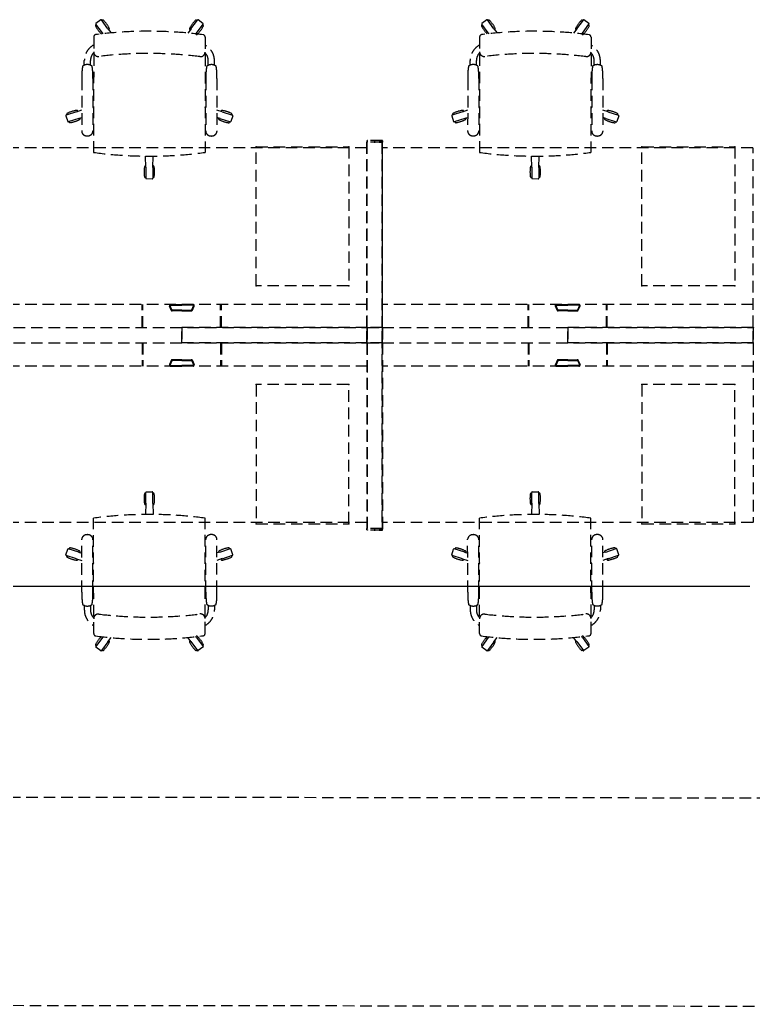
# Model space of a CAD drawing. Header units: millimetres. Extents: x -168200 to 672800, y -7409 to 118800.
# Drawn here: x 274192 to 277354, y 54084 to 58344 of the extents above; entities that cross this region are included whole.
import ezdxf

# ---------------------------------------------------------------- set-up
doc = ezdxf.new("R2010")
doc.units = ezdxf.units.MM
doc.header["$LTSCALE"] = 200
doc.linetypes.add('CEN-GAUN', pattern=[32.2, 30, -1, 0.2, -1])
doc.linetypes.add('HIDDEN', pattern=[0.375, 0.25, -0.125])
doc.layers.add('1 CEN', color=15, linetype='CEN-GAUN')
doc.layers.add('1 FUR', color=8, linetype='HIDDEN')

msp = doc.modelspace()

# ---------------------------------------------------------------- linework, layer by layer
at = {"layer": '1 CEN'}
msp.add_line((200500, 55900), (285700, 55900), dxfattribs=at)
at = {"layer": '1 FUR'}
for p, q in [((274547.8, 58287.3), (274519.9, 58325.7)), ((274521.6, 58323.3), (274520.1, 58322.2)), ((274541.4, 58343.8), (274520.3, 58328.5)), ((274572, 58304.9), (274544.2, 58343.3)), ((274545.9, 58340.9), (274547.4, 58342)), ((274929.8, 58304.5), (274957.7, 58342.9)), ((274954, 58286.9), (274982, 58325.3)), ((274955.9, 58340.5), (274954.4, 58341.6)), ((274981.5, 58328.1), (274960.5, 58343.4)), ((274980.2, 58322.8), (274981.7, 58321.8)), ((276211.8, 58287.3), (276183.9, 58325.7)), ((276185.6, 58323.3), (276184.1, 58322.2)), ((276205.4, 58343.8), (276184.3, 58328.5)), ((276236, 58304.9), (276208.2, 58343.3)), ((276209.9, 58340.9), (276211.4, 58342)), ((276593.8, 58304.5), (276621.7, 58342.9)), ((276618, 58286.9), (276646, 58325.3)), ((276619.9, 58340.5), (276618.4, 58341.6)), ((276645.5, 58328.1), (276624.5, 58343.4)), ((276644.2, 58322.9), (276645.7, 58321.8)), ((274547.3, 58287.9), (274550.2, 58283.6)), ((274571.6, 58305.5), (274585.7, 58287.2)), ((274575.4, 58300.5), (274576.1, 58301)), ((274930.2, 58305.1), (274915.8, 58286.6)), ((274925.7, 58300.7), (274926.4, 58300.2)), ((274950.9, 58282.3), (274951.6, 58281.8)), ((274954.4, 58287.5), (274951.3, 58283)), ((276211.3, 58287.9), (276214.2, 58283.6)), ((276235.6, 58305.5), (276249.7, 58287.2)), ((276239.4, 58300.5), (276240.1, 58301)), ((276594.2, 58305.2), (276579.8, 58286.6)), ((276589.7, 58300.7), (276590.4, 58300.2)), ((276614.9, 58282.3), (276615.6, 58281.8)), ((276618.4, 58287.5), (276615.3, 58283)), ((274510.5, 58270), (274510.1, 57771.9)), ((274990.9, 58269.3), (274990.5, 57771.9)), ((276174.5, 58270), (276174.1, 57771.9)), ((276654.9, 58269.3), (276654.5, 57771.9)), ((274470.1, 58148.3), (274470.1, 58167.8)), ((274496.7, 58148.1), (274496.7, 58167.8)), ((275004.5, 58147.7), (275004.5, 58167.4)), ((275031.1, 58147.9), (275031.1, 58167.4)), ((276134.1, 58148.3), (276134.1, 58167.8)), ((276160.7, 58148.1), (276160.7, 58167.8)), ((276668.5, 58147.7), (276668.5, 58167.4)), ((276695.1, 58147.9), (276695.1, 58167.4)), ((274459.1, 58091), (274458.9, 57863)), ((274507.1, 58090.9), (274506.9, 57862.9)), ((274994, 58090.6), (274993.8, 57862.6)), ((275042, 58090.5), (275041.8, 57862.5)), ((276123.1, 58091), (276122.9, 57863)), ((276171.1, 58090.9), (276170.9, 57862.9)), ((276658, 58090.6), (276657.8, 57862.6)), ((276706, 58090.5), (276705.8, 57862.5)), ((274436.9, 57947.1), (274391.7, 57932.5)), ((274436.2, 57946.9), (274459, 57955.1)), ((274442.1, 57949), (274441.8, 57949.8)), ((275064.6, 57946.4), (275041.9, 57954.6)), ((275058.7, 57948.5), (275059, 57949.4)), ((275063.9, 57946.7), (275109.1, 57931.9)), ((276100.9, 57947.1), (276055.7, 57932.5)), ((276100.2, 57946.9), (276123, 57955.1)), ((276106.1, 57949), (276105.8, 57949.8)), ((276728.6, 57946.4), (276705.9, 57954.6)), ((276722.7, 57948.5), (276723, 57949.4)), ((276727.9, 57946.7), (276773.1, 57932)), ((274390.4, 57930), (274398.4, 57905.2)), ((274394.6, 57933.4), (274394.2, 57934.7)), ((274446.1, 57918.6), (274401, 57904)), ((274403.8, 57904.9), (274404.3, 57903.6)), ((274445.4, 57918.4), (274459, 57922.3)), ((274451.7, 57919.3), (274451.5, 57920.1)), ((275055.4, 57917.9), (275041.8, 57921.8)), ((275049.1, 57918.8), (275049.3, 57919.6)), ((275054.6, 57918.1), (275099.8, 57903.4)), ((275096.9, 57904.4), (275096.5, 57903.1)), ((275110.4, 57929.4), (275102.3, 57904.7)), ((275106.2, 57932.9), (275106.6, 57934.2)), ((276054.4, 57930), (276062.4, 57905.2)), ((276058.6, 57933.4), (276058.2, 57934.7)), ((276110.1, 57918.6), (276065, 57904)), ((276067.8, 57904.9), (276068.3, 57903.6)), ((276109.4, 57918.4), (276123, 57922.3)), ((276115.7, 57919.3), (276115.5, 57920.1)), ((276719.4, 57917.9), (276705.8, 57921.8)), ((276713.1, 57918.8), (276713.3, 57919.7)), ((276718.6, 57918.1), (276763.8, 57903.4)), ((276760.9, 57904.4), (276760.5, 57903.1)), ((276774.4, 57929.4), (276766.3, 57904.7)), ((276770.2, 57932.9), (276770.6, 57934.2)), ((275688.3, 57822.4), (275688.3, 57816.4)), ((275688.3, 57819.4), (275688.3, 57816.4)), ((275754.3, 57815.9), (275688.3, 57815.9)), ((275688.3, 57015.9), (275688.3, 57815.9)), ((275753.8, 57822.9), (275688.8, 57822.9)), ((275753.8, 57815.9), (275688.8, 57815.9)), ((275690.3, 57822.4), (275690.3, 57816.4)), ((275690.3, 57819.4), (275690.3, 57816.4)), ((275756.3, 57815.9), (275690.3, 57815.9)), ((275690.3, 57015.9), (275690.3, 57815.9)), ((275755.8, 57822.9), (275690.8, 57822.9)), ((275755.8, 57815.9), (275690.8, 57815.9)), ((275740.8, 57822.9), (275753.8, 57822.9)), ((275740.8, 57815.9), (275753.8, 57815.9)), ((275742.8, 57822.9), (275755.8, 57822.9)), ((275742.8, 57815.9), (275755.8, 57815.9)), ((275754.3, 57822.4), (275754.3, 57816.4)), ((275754.3, 57816.4), (275754.3, 57819.4)), ((275754.3, 57015.9), (275754.3, 57815.9)), ((275756.3, 57822.4), (275756.3, 57816.4)), ((275756.3, 57816.4), (275756.3, 57819.4)), ((275756.3, 57015.9), (275756.3, 57815.9)), ((275688.3, 57790.9), (274092.3, 57790.9)), ((275210.3, 57196.9), (275210.3, 57794.9)), ((275211.3, 57795.9), (275609.3, 57795.9)), ((275610.3, 57794.9), (275610.3, 57196.9)), ((275690.3, 57788.9), (275688.3, 57790.9)), ((275690.3, 57017.9), (275690.3, 57788.9)), ((275756.3, 57790.9), (275754.3, 57788.9)), ((275754.3, 57790.9), (275754.3, 57790.9)), ((275754.3, 57788.9), (275754.3, 57017.9)), ((277352.3, 57790.9), (275756.3, 57790.9)), ((276874.3, 57196.9), (276874.3, 57794.9)), ((276875.3, 57795.9), (277273.3, 57795.9)), ((277274.3, 57794.9), (277274.3, 57196.9)), ((277354.3, 57788.9), (277352.3, 57790.9)), ((277354.3, 57017.9), (277354.3, 57788.9)), ((274735.4, 57707.3), (274733.9, 57755.9)), ((274765.4, 57707.3), (274766.9, 57755.9)), ((276399.4, 57707.3), (276397.9, 57755.9)), ((276429.4, 57707.3), (276430.9, 57755.9)), ((274735.2, 57713.6), (274734.3, 57713.6)), ((274735.4, 57708.1), (274735.3, 57660.6)), ((274765.4, 57708), (274765.3, 57660.5)), ((274766.4, 57713.6), (274765.6, 57713.6)), ((276399.2, 57713.6), (276398.3, 57713.6)), ((276399.4, 57708.1), (276399.3, 57660.6)), ((276429.4, 57708), (276429.3, 57660.5)), ((276430.4, 57713.6), (276429.6, 57713.6)), ((274735.3, 57663.6), (274733.5, 57663.6)), ((274737.3, 57658.6), (274763.3, 57658.5)), ((274765.3, 57663.6), (274767.2, 57663.6)), ((276399.3, 57663.6), (276397.5, 57663.6)), ((276401.3, 57658.6), (276427.3, 57658.5)), ((276429.3, 57663.6), (276431.2, 57663.6)), ((275609.3, 57195.9), (275211.3, 57195.9)), ((277273.3, 57195.9), (276875.3, 57195.9)), ((275690.3, 57115.9), (274090.3, 57115.9)), ((274719.7, 57015.9), (274719.7, 57115.9)), ((274722.7, 57015.9), (274722.7, 57115.9)), ((274844.5, 57091.3), (274837.1, 57109)), ((274847.3, 57092.4), (274839.9, 57110.1)), ((274841.7, 57115.9), (274890.3, 57115.9)), ((274841.7, 57112.9), (274890.3, 57112.9)), ((274890.3, 57091.2), (274849.2, 57091.2)), ((274890.3, 57088.2), (274849.2, 57088.2)), ((274938.8, 57115.9), (274890.3, 57115.9)), ((274938.8, 57112.9), (274890.3, 57112.9)), ((274890.3, 57091.2), (274931.4, 57091.2)), ((274890.3, 57088.2), (274931.4, 57088.2)), ((274933.3, 57092.4), (274940.7, 57110.1)), ((274936, 57091.3), (274943.4, 57109)), ((275057.9, 57015.9), (275057.9, 57115.9)), ((275060.9, 57015.9), (275060.9, 57115.9)), ((277354.3, 57115.9), (275754.3, 57115.9)), ((276383.7, 57015.9), (276383.7, 57115.9)), ((276386.7, 57015.9), (276386.7, 57115.9)), ((276508.5, 57091.3), (276501.1, 57109)), ((276511.3, 57092.4), (276503.9, 57110.1)), ((276505.7, 57115.9), (276554.3, 57115.9)), ((276505.7, 57112.9), (276554.3, 57112.9)), ((276554.3, 57091.2), (276513.2, 57091.2)), ((276554.3, 57088.2), (276513.2, 57088.2)), ((276602.8, 57115.9), (276554.3, 57115.9)), ((276602.8, 57112.9), (276554.3, 57112.9)), ((276554.3, 57091.2), (276595.4, 57091.2)), ((276554.3, 57088.2), (276595.4, 57088.2)), ((276597.3, 57092.4), (276604.7, 57110.1)), ((276600, 57091.3), (276607.4, 57109)), ((276721.9, 57015.9), (276721.9, 57115.9)), ((276724.9, 57015.9), (276724.9, 57115.9)), ((274090.3, 57015.9), (275688.3, 57015.9)), ((274090.3, 57015.9), (274890.3, 57015.9)), ((274090.3, 57015.9), (274890.3, 57015.9)), ((274890.3, 56949.9), (274890.3, 57015.9)), ((275690.3, 57015.9), (274890.3, 57015.9)), ((274890.3, 57015.9), (274890.3, 56949.9)), ((274890.3, 57015.9), (274890.3, 56949.9)), ((274890.3, 56949.9), (274890.3, 57015.9)), ((275690.3, 57015.9), (274890.3, 57015.9)), ((275688.3, 57015.9), (275690.3, 57017.9)), ((275754.3, 57015.9), (275688.3, 57015.9)), ((275688.3, 57014.9), (275688.3, 56950.9)), ((275688.3, 56950.9), (275688.3, 57014.9)), ((275753.3, 57015.9), (275689.3, 57015.9)), ((275689.3, 57015.9), (275753.3, 57015.9)), ((275756.3, 57015.9), (275690.3, 57015.9)), ((275690.3, 57015.9), (275690.3, 56949.9)), ((275690.3, 56949.9), (275690.3, 57015.9)), ((275690.3, 57014.9), (275690.3, 56950.9)), ((275690.3, 56950.9), (275690.3, 57014.9)), ((275755.3, 57015.9), (275691.3, 57015.9)), ((275691.3, 57015.9), (275755.3, 57015.9)), ((275754.3, 57017.9), (275756.3, 57015.9)), ((275754.3, 57015.9), (277352.3, 57015.9)), ((275754.3, 57015.9), (276554.3, 57015.9)), ((275754.3, 56949.9), (275754.3, 57015.9)), ((275754.3, 57015.9), (276554.3, 57015.9)), ((275754.3, 57015.9), (275754.3, 56949.9)), ((275754.3, 56950.9), (275754.3, 57014.9)), ((275754.3, 57014.9), (275754.3, 56950.9)), ((275756.3, 56950.9), (275756.3, 57014.9)), ((275756.3, 57014.9), (275756.3, 56950.9)), ((276554.3, 56949.9), (276554.3, 57015.9)), ((277354.3, 57015.9), (276554.3, 57015.9)), ((276554.3, 57015.9), (276554.3, 56949.9)), ((276554.3, 57015.9), (276554.3, 56949.9)), ((276554.3, 56949.9), (276554.3, 57015.9)), ((277354.3, 57015.9), (276554.3, 57015.9)), ((277352.3, 57015.9), (277354.3, 57017.9)), ((277354.3, 57015.9), (277354.3, 56949.9)), ((277354.3, 56949.9), (277354.3, 57015.9)), ((277354.3, 57014.9), (277354.3, 56950.9)), ((277354.3, 56950.9), (277354.3, 57014.9)), ((274090.3, 56949.9), (274890.3, 56949.9)), ((274090.3, 56949.9), (275688.3, 56949.9)), ((274090.3, 56949.9), (274890.3, 56949.9)), ((274719.7, 56949.9), (274719.7, 56849.9)), ((274722.7, 56949.9), (274722.7, 56849.9)), ((275690.3, 56949.9), (274890.3, 56949.9)), ((275690.3, 56949.9), (274890.3, 56949.9)), ((275057.9, 56949.9), (275057.9, 56849.9)), ((275060.9, 56949.9), (275060.9, 56849.9)), ((275688.3, 56949.9), (275690.3, 56947.9)), ((275688.3, 56949.9), (275688.3, 56149.9)), ((275754.3, 56949.9), (275688.3, 56949.9)), ((275689.3, 56949.9), (275753.3, 56949.9)), ((275753.3, 56949.9), (275689.3, 56949.9)), ((275690.3, 56949.9), (275690.3, 56149.9)), ((275756.3, 56949.9), (275690.3, 56949.9)), ((275690.3, 56947.9), (275690.3, 56176.9)), ((275691.3, 56949.9), (275755.3, 56949.9)), ((275755.3, 56949.9), (275691.3, 56949.9)), ((275754.3, 56949.9), (276554.3, 56949.9)), ((275754.3, 56947.9), (275756.3, 56949.9)), ((275754.3, 56949.9), (277352.3, 56949.9)), ((275754.3, 56949.9), (276554.3, 56949.9)), ((275754.3, 56949.9), (275754.3, 56149.9)), ((275754.3, 56176.9), (275754.3, 56947.9)), ((275756.3, 56949.9), (275756.3, 56149.9)), ((276383.7, 56949.9), (276383.7, 56849.9)), ((276386.7, 56949.9), (276386.7, 56849.9)), ((277354.3, 56949.9), (276554.3, 56949.9)), ((277354.3, 56949.9), (276554.3, 56949.9)), ((276721.9, 56949.9), (276721.9, 56849.9)), ((276724.9, 56949.9), (276724.9, 56849.9)), ((277352.3, 56949.9), (277354.3, 56947.9)), ((277354.3, 56947.9), (277354.3, 56176.9)), ((274844.5, 56874.5), (274837.1, 56856.8)), ((274847.3, 56873.4), (274839.9, 56855.7)), ((274890.3, 56877.6), (274849.2, 56877.6)), ((274890.3, 56874.6), (274849.2, 56874.6)), ((274890.3, 56877.6), (274931.4, 56877.6)), ((274890.3, 56874.6), (274931.4, 56874.6)), ((274933.3, 56873.4), (274940.7, 56855.7)), ((274936, 56874.5), (274943.4, 56856.8)), ((276508.5, 56874.5), (276501.1, 56856.8)), ((276511.3, 56873.4), (276503.9, 56855.7)), ((276554.3, 56877.6), (276513.2, 56877.6)), ((276554.3, 56874.6), (276513.2, 56874.6)), ((276554.3, 56877.6), (276595.4, 56877.6)), ((276554.3, 56874.6), (276595.4, 56874.6)), ((276597.3, 56873.4), (276604.7, 56855.7)), ((276600, 56874.5), (276607.4, 56856.8)), ((275690.3, 56849.9), (274090.3, 56849.9)), ((274841.7, 56852.9), (274890.3, 56852.9)), ((274841.7, 56849.9), (274890.3, 56849.9)), ((274938.8, 56852.9), (274890.3, 56852.9)), ((274938.8, 56849.9), (274890.3, 56849.9)), ((277354.3, 56849.9), (275754.3, 56849.9)), ((276505.7, 56852.9), (276554.3, 56852.9)), ((276505.7, 56849.9), (276554.3, 56849.9)), ((276602.8, 56852.9), (276554.3, 56852.9)), ((276602.8, 56849.9), (276554.3, 56849.9)), ((275210.3, 56768.9), (275210.3, 56170.9)), ((275609.3, 56769.9), (275211.3, 56769.9)), ((275610.3, 56170.9), (275610.3, 56768.9)), ((276874.3, 56768.9), (276874.3, 56170.9)), ((277273.3, 56769.9), (276875.3, 56769.9)), ((277274.3, 56170.9), (277274.3, 56768.9)), ((274735.3, 56302.2), (274733.5, 56302.2)), ((274735.4, 56257.7), (274735.3, 56305.2)), ((274737.3, 56307.2), (274763.3, 56307.2)), ((274765.4, 56257.7), (274765.3, 56305.2)), ((274765.3, 56302.2), (274767.2, 56302.2)), ((276399.3, 56302.2), (276397.5, 56302.2)), ((276399.4, 56257.7), (276399.3, 56305.2)), ((276401.3, 56307.2), (276427.3, 56307.3)), ((276429.4, 56257.8), (276429.3, 56305.3)), ((276429.3, 56302.2), (276431.2, 56302.2)), ((274735.4, 56258.5), (274733.9, 56209.9)), ((274735.2, 56252.2), (274734.3, 56252.2)), ((274765.4, 56258.5), (274766.9, 56209.9)), ((274766.4, 56252.2), (274765.6, 56252.2)), ((276399.4, 56258.5), (276397.9, 56209.9)), ((276399.2, 56252.2), (276398.3, 56252.2)), ((276429.4, 56258.5), (276430.9, 56209.9)), ((276430.4, 56252.2), (276429.6, 56252.2)), ((274510.5, 55695.8), (274510.1, 56193.9)), ((274990.9, 55696.5), (274990.5, 56193.9)), ((276174.5, 55695.8), (276174.1, 56193.9)), ((276654.9, 55696.5), (276654.5, 56193.9)), ((275688.3, 56174.9), (274092.3, 56174.9)), ((275211.3, 56169.9), (275609.3, 56169.9)), ((275690.3, 56176.9), (275688.3, 56174.9)), ((275754.3, 56149.9), (275688.3, 56149.9)), ((275688.3, 56146.4), (275688.3, 56149.4)), ((275688.3, 56143.4), (275688.3, 56149.4)), ((275753.8, 56149.9), (275688.8, 56149.9)), ((275756.3, 56149.9), (275690.3, 56149.9)), ((275690.3, 56146.4), (275690.3, 56149.4)), ((275690.3, 56143.4), (275690.3, 56149.4)), ((275755.8, 56149.9), (275690.8, 56149.9)), ((275740.8, 56149.9), (275753.8, 56149.9)), ((275742.8, 56149.9), (275755.8, 56149.9)), ((275756.3, 56174.9), (275754.3, 56176.9)), ((275754.3, 56174.9), (275754.3, 56174.9)), ((275754.3, 56149.4), (275754.3, 56146.4)), ((275754.3, 56143.4), (275754.3, 56149.4)), ((277352.3, 56174.9), (275756.3, 56174.9)), ((275756.3, 56149.4), (275756.3, 56146.4)), ((275756.3, 56143.4), (275756.3, 56149.4)), ((276875.3, 56169.9), (277273.3, 56169.9)), ((277354.3, 56176.9), (277352.3, 56174.9)), ((275753.8, 56142.9), (275688.8, 56142.9)), ((275755.8, 56142.9), (275690.8, 56142.9)), ((275740.8, 56142.9), (275753.8, 56142.9)), ((275742.8, 56142.9), (275755.8, 56142.9)), ((274459.1, 55874.8), (274458.9, 56102.8)), ((274507.1, 55874.9), (274506.9, 56102.9)), ((274994, 55875.2), (274993.8, 56103.2)), ((275042, 55875.3), (275041.8, 56103.3)), ((276123.1, 55874.8), (276122.9, 56102.8)), ((276171.1, 55874.9), (276170.9, 56102.9)), ((276658, 55875.2), (276657.8, 56103.2)), ((276706, 55875.3), (276705.8, 56103.3)), ((274390.4, 56035.8), (274398.4, 56060.5)), ((274436.9, 56018.7), (274391.7, 56033.3)), ((274394.6, 56032.4), (274394.2, 56031.1)), ((274446.1, 56047.2), (274401, 56061.8)), ((274403.8, 56060.9), (274404.3, 56062.2)), ((274445.4, 56047.4), (274459, 56043.5)), ((274451.7, 56046.5), (274451.5, 56045.7)), ((275055.4, 56047.9), (275041.8, 56044)), ((275049.1, 56046.9), (275049.3, 56046.1)), ((275054.6, 56047.7), (275099.8, 56062.4)), ((275063.9, 56019.1), (275109.1, 56033.8)), ((275096.9, 56061.4), (275096.5, 56062.7)), ((275110.4, 56036.4), (275102.3, 56061.1)), ((275106.2, 56032.9), (275106.6, 56031.6)), ((276054.4, 56035.8), (276062.4, 56060.6)), ((276100.9, 56018.7), (276055.7, 56033.3)), ((276058.6, 56032.4), (276058.2, 56031.1)), ((276110.1, 56047.2), (276065, 56061.8)), ((276067.8, 56060.9), (276068.3, 56062.2)), ((276109.4, 56047.4), (276123, 56043.5)), ((276115.7, 56046.5), (276115.5, 56045.7)), ((276719.4, 56047.9), (276705.8, 56044)), ((276713.1, 56047), (276713.3, 56046.1)), ((276718.6, 56047.7), (276763.8, 56062.4)), ((276727.9, 56019.1), (276773.1, 56033.8)), ((276760.9, 56061.4), (276760.5, 56062.7)), ((276774.4, 56036.4), (276766.3, 56061.1)), ((276770.2, 56032.9), (276770.6, 56031.6)), ((274436.2, 56018.9), (274459, 56010.7)), ((274442.1, 56016.8), (274441.8, 56015.9)), ((275064.6, 56019.4), (275041.9, 56011.2)), ((275058.7, 56017.3), (275059, 56016.4)), ((276100.2, 56018.9), (276123, 56010.7)), ((276106.1, 56016.8), (276105.8, 56015.9)), ((276728.6, 56019.4), (276705.9, 56011.2)), ((276722.7, 56017.3), (276723, 56016.4)), ((274470.1, 55817.4), (274470.1, 55798)), ((274496.7, 55817.7), (274496.7, 55798)), ((275004.5, 55818.1), (275004.5, 55798.4)), ((275031.1, 55817.9), (275031.1, 55798.4)), ((276134.1, 55817.5), (276134.1, 55798)), ((276160.7, 55817.7), (276160.7, 55798)), ((276668.5, 55818.1), (276668.5, 55798.4)), ((276695.1, 55817.9), (276695.1, 55798.4)), ((274547.3, 55677.9), (274550.2, 55682.2)), ((274950.9, 55683.5), (274951.6, 55684)), ((274954.4, 55678.3), (274951.3, 55682.8)), ((276211.3, 55677.9), (276214.2, 55682.2)), ((276614.9, 55683.5), (276615.6, 55684)), ((276618.4, 55678.3), (276615.3, 55682.8)), ((274547.8, 55678.5), (274519.9, 55640.1)), ((274521.6, 55642.5), (274520.1, 55643.6)), ((274541.4, 55622), (274520.3, 55637.3)), ((274572, 55660.9), (274544.2, 55622.5)), ((274571.6, 55660.3), (274585.7, 55678.6)), ((274575.4, 55665.3), (274576.1, 55664.8)), ((274930.2, 55660.6), (274915.8, 55679.1)), ((274925.7, 55665.1), (274926.4, 55665.6)), ((274929.8, 55661.3), (274957.7, 55622.8)), ((274954, 55678.9), (274982, 55640.5)), ((274981.5, 55637.7), (274960.5, 55622.4)), ((274980.2, 55642.9), (274981.7, 55644)), ((276211.8, 55678.5), (276183.9, 55640.1)), ((276185.6, 55642.5), (276184.1, 55643.6)), ((276205.4, 55622), (276184.3, 55637.3)), ((276236, 55660.9), (276208.2, 55622.5)), ((276235.6, 55660.3), (276249.7, 55678.6)), ((276239.4, 55665.3), (276240.1, 55664.8)), ((276594.2, 55660.6), (276579.8, 55679.2)), ((276589.7, 55665.1), (276590.4, 55665.6)), ((276593.8, 55661.3), (276621.7, 55622.9)), ((276618, 55678.9), (276646, 55640.5)), ((276645.5, 55637.7), (276624.5, 55622.4)), ((276644.2, 55642.9), (276645.7, 55644)), ((274545.9, 55624.9), (274547.4, 55623.8)), ((274955.9, 55625.3), (274954.4, 55624.2)), ((276209.9, 55624.9), (276211.4, 55623.8)), ((276619.9, 55625.3), (276618.4, 55624.2))]:
    msp.add_line(p, q, dxfattribs=at)
msp.add_lwpolyline([(272419.9, 54992.7), (280884.4, 54984.1), (280884.4, 54084.1), (272419.9, 54092.7)], close=True, dxfattribs=at)
for centre, radius, start, end in [((274523.5, 58318.4), 5, 125.9563, 208.4533), ((274521.5, 58326.9), 2, 125.9563, 215.9563), ((274542.5, 58342.1), 2, 35.9563, 125.9563), ((274550, 58337.6), 5, 43.4593, 125.9563), ((274444.7, 58237.9), 150, 27.6026, 43.4593), ((275057, 58237.4), 150, 136.4533, 152.31), ((274951.9, 58337.3), 5, 53.9563, 136.4533), ((274959.3, 58341.8), 2, 53.9563, 143.9563), ((274978.4, 58318), 5, 331.4593, 53.9563), ((274980.4, 58326.5), 2, 323.9563, 53.9563), ((276187.5, 58318.4), 5, 125.9563, 208.4533), ((276185.5, 58326.9), 2, 125.9563, 215.9563), ((276206.5, 58342.1), 2, 35.9563, 125.9563), ((276214, 58337.6), 5, 43.4593, 125.9563), ((276108.7, 58237.9), 150, 27.6026, 43.4593), ((276721, 58237.4), 150, 136.4533, 152.31), ((276615.9, 58337.3), 5, 53.9563, 136.4533), ((276623.3, 58341.8), 2, 53.9563, 143.9563), ((276642.4, 58318), 5, 331.4593, 53.9563), ((276644.4, 58326.5), 2, 323.9563, 53.9563), ((274520.5, 58270), 10, 97.3015, 179.9563), ((274651, 58387.5), 150, 208.4533, 224.2456), ((274748, 56494.5), 1800, 82.5233, 97.3015), ((274573.2, 58305.1), 5, 305.9563, 27.6026), ((274928.6, 58304.7), 5, 152.31, 233.9563), ((274954.6, 58285.8), 5, 233.9563, 315.6026), ((274851, 58387.3), 150, 315.6026, 331.4593), ((274980.9, 58269.3), 10, 359.9563, 82.5233), ((276184.5, 58270), 10, 97.3015, 179.9563), ((276315, 58387.5), 150, 208.4533, 224.2456), ((276412, 56494.5), 1800, 82.5233, 97.3015), ((276237.2, 58305.1), 5, 305.9563, 27.6026), ((276592.6, 58304.7), 5, 152.31, 233.9563), ((276618.6, 58285.8), 5, 233.9563, 315.6026), ((276515, 58387.3), 150, 315.6026, 331.4593), ((276644.9, 58269.3), 10, 359.9563, 82.5233), ((274546.4, 58167.7), 76.3, 118.1096, 179.9563), ((274546.4, 58167.7), 49.7, 136.3721, 179.9563), ((274530.4, 58205.6), 20, 179.9563, 276.8626), ((274747.9, 56398.7), 1800, 82.9638, 96.8626), ((274970.8, 58205), 20, 262.9638, 359.9563), ((274954.8, 58167.4), 76.3, 359.9563, 61.803), ((274954.8, 58167.4), 49.7, 359.9563, 43.5405), ((276210.4, 58167.7), 76.3, 118.1096, 179.9563), ((276210.4, 58167.7), 49.7, 136.3721, 179.9563), ((276194.4, 58205.7), 20, 179.9563, 276.8626), ((276411.9, 56398.7), 1800, 82.9638, 96.8626), ((276634.8, 58205), 20, 262.9638, 359.9563), ((276618.8, 58167.4), 76.3, 359.9563, 61.803), ((276618.8, 58167.4), 49.7, 359.9563, 43.5405), ((274483.1, 58117.2), 33.8, 53.3451, 126.5675), ((275018, 58116.7), 33.8, 53.3451, 126.5675), ((276147.1, 58117.2), 33.8, 53.3451, 126.5675), ((276682, 58116.8), 33.8, 53.3451, 126.5675), ((275045.5, 58090.5), 586.4, 177.7662, 179.9563), ((274754.9, 58101.9), 295.6, 174.6812, 177.7662), ((274578.7, 58118.3), 118.6, 167.3904, 174.6812), ((274464.1, 58143.9), 1.23, 160.7708, 167.3904), ((274502.1, 58143.9), 1.23, 12.5222, 19.1419), ((274387.5, 58118.4), 118.6, 5.2314, 12.5222), ((274211.3, 58102.3), 295.6, 2.1465, 5.2314), ((273920.6, 58091.4), 586.4, 359.9563, 2.1465), ((275580.4, 58090.1), 586.4, 177.7662, 179.9563), ((275289.8, 58101.5), 295.6, 174.6812, 177.7662), ((275113.6, 58117.9), 118.6, 167.3904, 174.6812), ((274999, 58143.5), 1.23, 160.7708, 167.3904), ((275037, 58143.5), 1.23, 12.5222, 19.1419), ((274922.4, 58118), 118.6, 5.2314, 12.5222), ((274746.2, 58101.9), 295.6, 2.1465, 5.2314), ((274455.5, 58091), 586.4, 359.9563, 2.1465), ((276709.5, 58090.5), 586.4, 177.7662, 179.9563), ((276418.9, 58101.9), 295.6, 174.6812, 177.7662), ((276242.7, 58118.3), 118.6, 167.3904, 174.6812), ((276128.1, 58143.9), 1.23, 160.7708, 167.3904), ((276166.1, 58143.9), 1.23, 12.5222, 19.1419), ((276051.5, 58118.4), 118.6, 5.2314, 12.5222), ((275875.3, 58102.3), 295.6, 2.1465, 5.2314), ((275584.6, 58091.4), 586.4, 359.9563, 2.1465), ((277244.4, 58090.1), 586.4, 177.7662, 179.9563), ((276953.8, 58101.5), 295.6, 174.6812, 177.7662), ((276777.6, 58117.9), 118.6, 167.3904, 174.6812), ((276663, 58143.5), 1.23, 160.7708, 167.3904), ((276701, 58143.5), 1.23, 12.5222, 19.1419), ((276586.4, 58118), 118.6, 5.2314, 12.5222), ((276410.2, 58101.9), 295.6, 2.1465, 5.2314), ((276119.5, 58091), 586.4, 359.9563, 2.1465), ((274398.9, 57936.3), 5, 115.4593, 197.9563), ((274461.3, 57805.3), 150, 99.6026, 115.4593), ((274437.1, 57948.3), 5, 17.9563, 99.6026), ((274536.7, 57879.6), 89.8, 107.1694, 109.3471), ((274524.3, 57903.9), 36.8, 112.5897, 118.1829), ((274964, 57879.3), 89.8, 70.5655, 72.7432), ((274976.4, 57903.5), 36.8, 61.7297, 67.323), ((275063.8, 57947.8), 5, 80.31, 161.9563), ((275039.4, 57804.9), 150, 64.4533, 80.31), ((275101.9, 57935.7), 5, 341.9563, 64.4533), ((276062.9, 57936.3), 5, 115.4593, 197.9563), ((276125.3, 57805.3), 150, 99.6026, 115.4593), ((276101.1, 57948.3), 5, 17.9563, 99.6026), ((276200.7, 57879.6), 89.8, 107.1694, 109.3471), ((276188.3, 57903.9), 36.8, 112.5897, 118.1829), ((276628, 57879.3), 89.8, 70.5655, 72.7432), ((276640.4, 57903.5), 36.8, 61.7297, 67.323), ((276727.8, 57947.8), 5, 80.31, 161.9563), ((276703.4, 57804.9), 150, 64.4533, 80.31), ((276765.9, 57935.7), 5, 341.9563, 64.4533), ((274392.3, 57930.6), 2, 107.4294, 197.4294), ((274400.3, 57905.9), 2, 197.9563, 287.9563), ((274409, 57905.1), 5, 197.9563, 280.4533), ((274382.7, 58047.7), 150, 280.4533, 296.31), ((274447, 57917.8), 5, 296.31, 17.9563), ((275053.8, 57917.3), 5, 161.9563, 243.6026), ((275118.3, 58047.2), 150, 243.6026, 259.4593), ((275091.8, 57904.6), 5, 259.4593, 341.9563), ((275100.4, 57905.3), 2, 251.9563, 341.9563), ((275108.5, 57930), 2, 342.4832, 72.4832), ((276056.3, 57930.6), 2, 107.4294, 197.4294), ((276064.3, 57905.9), 2, 197.9563, 287.9563), ((276073, 57905.1), 5, 197.9563, 280.4533), ((276046.7, 58047.7), 150, 280.4533, 296.31), ((276111, 57917.8), 5, 296.31, 17.9563), ((276717.8, 57917.3), 5, 161.9563, 243.6026), ((276782.3, 58047.2), 150, 243.6026, 259.4593), ((276755.8, 57904.6), 5, 259.4593, 341.9563), ((276764.4, 57905.3), 2, 251.9563, 341.9563), ((276772.5, 57930), 2, 342.4832, 72.4832), ((274475.7, 57863), 16.8, 179.9563, 206.3863), ((274479.2, 57864.7), 20.7, 206.3863, 230.1507), ((274486.6, 57864.7), 20.7, 309.7619, 333.5264), ((274490.1, 57862.9), 16.8, 333.5264, 359.9563), ((275010.6, 57862.6), 16.8, 179.9563, 206.3863), ((275014.1, 57864.3), 20.7, 206.3863, 230.1507), ((275021.5, 57864.3), 20.7, 309.7619, 333.5264), ((275025, 57862.5), 16.8, 333.5264, 359.9563), ((276139.7, 57863), 16.8, 179.9563, 206.3863), ((276143.2, 57864.7), 20.7, 206.3863, 230.1507), ((276150.6, 57864.7), 20.7, 309.7619, 333.5264), ((276154.1, 57863), 16.8, 333.5264, 359.9563), ((276674.6, 57862.6), 16.8, 179.9563, 206.3863), ((276678.1, 57864.3), 20.7, 206.3863, 230.1507), ((276685.5, 57864.3), 20.7, 309.7619, 333.5264), ((276689, 57862.5), 16.8, 333.5264, 359.9563), ((274481.4, 57867.4), 24.2, 230.1507, 250.9128), ((274482.9, 57871.7), 28.7, 250.9128, 269.9563), ((274482.9, 57871.7), 28.7, 269.9563, 288.9999), ((274484.4, 57867.4), 24.2, 288.9999, 309.7619), ((275016.3, 57867), 24.2, 230.1507, 250.9128), ((275017.8, 57871.3), 28.7, 250.9128, 269.9563), ((275017.8, 57871.3), 28.7, 269.9563, 288.9999), ((275019.3, 57867), 24.2, 288.9999, 309.7619), ((275688.8, 57822.4), 0.5, 89.9999, 179.9999), ((275688.8, 57816.4), 0.5, 179.9999, 269.9999), ((275690.8, 57822.4), 0.5, 89.9999, 179.9999), ((275690.8, 57816.4), 0.5, 179.9999, 269.9999), ((275753.8, 57822.4), 0.5, 359.9999, 89.9999), ((275753.8, 57822.4), 0.5, 359.9999, 89.9999), ((275753.8, 57816.4), 0.5, 269.9999, 359.9999), ((275753.8, 57816.4), 0.5, 269.9999, 359.9999), ((275755.8, 57822.4), 0.5, 359.9999, 89.9999), ((275755.8, 57822.4), 0.5, 359.9999, 89.9999), ((275755.8, 57816.4), 0.5, 269.9999, 359.9999), ((275755.8, 57816.4), 0.5, 269.9999, 359.9999), ((276145.4, 57867.4), 24.2, 230.1507, 250.9128), ((276146.9, 57871.7), 28.7, 250.9128, 269.9563), ((276146.9, 57871.7), 28.7, 269.9563, 288.9999), ((276148.4, 57867.4), 24.2, 288.9999, 309.7619), ((276680.3, 57867), 24.2, 230.1507, 250.9128), ((276681.8, 57871.3), 28.7, 250.9128, 269.9563), ((276681.8, 57871.3), 28.7, 269.9563, 288.9999), ((276683.3, 57867), 24.2, 288.9999, 309.7619), ((274750.3, 59555.8), 1800, 262.3311, 277.6689), ((275211.3, 57794.9), 1, 90, 180), ((275609.3, 57794.9), 1, 0, 90), ((276414.3, 59555.8), 1800, 262.3311, 277.6689), ((276875.3, 57794.9), 1, 90, 180), ((277273.3, 57794.9), 1, 0, 90), ((274877.7, 57687.4), 150, 171.6026, 187.4593), ((274734.3, 57708.6), 5, 89.9563, 171.6026), ((274766.4, 57708.6), 5, 8.31, 89.9563), ((274622.9, 57687.6), 150, 352.4533, 8.31), ((276541.7, 57687.4), 150, 171.6026, 187.4593), ((276398.3, 57708.6), 5, 89.9563, 171.6026), ((276430.4, 57708.6), 5, 8.31, 89.9563), ((276286.9, 57687.6), 150, 352.4533, 8.31), ((274734, 57668.6), 5, 187.4593, 269.9563), ((274737.3, 57660.6), 2, 179.9563, 269.9563), ((274763.3, 57660.5), 2, 269.9563, 359.9563), ((274766.7, 57668.6), 5, 269.9563, 352.4533), ((276398, 57668.6), 5, 187.4593, 269.9563), ((276401.3, 57660.6), 2, 179.9563, 269.9563), ((276427.3, 57660.5), 2, 269.9563, 359.9563), ((276430.7, 57668.6), 5, 269.9563, 352.4533), ((275211.3, 57196.9), 1, 180, 270), ((275609.3, 57196.9), 1, 270, 0), ((276875.3, 57196.9), 1, 180, 270), ((277273.3, 57196.9), 1, 270, 0), ((274841.7, 57110.9), 5, 90, 202.7255), ((274841.7, 57110.9), 2, 90, 202.7255), ((274849.2, 57093.2), 5, 202.7255, 270), ((274849.2, 57093.2), 2, 202.7255, 270), ((274931.4, 57093.2), 2, 270, 337.2745), ((274931.4, 57093.2), 5, 270, 337.2745), ((274938.8, 57110.9), 5, 337.2745, 90), ((274938.8, 57110.9), 2, 337.2745, 90), ((276505.7, 57110.9), 5, 90, 202.7255), ((276505.7, 57110.9), 2, 90, 202.7255), ((276513.2, 57093.2), 5, 202.7255, 270), ((276513.2, 57093.2), 2, 202.7255, 270), ((276595.4, 57093.2), 2, 270, 337.2745), ((276595.4, 57093.2), 5, 270, 337.2745), ((276602.8, 57110.9), 5, 337.2745, 90), ((276602.8, 57110.9), 2, 337.2745, 90), ((275689.3, 57014.9), 1, 90, 180), ((275689.3, 57014.9), 1, 90, 180), ((275691.3, 57014.9), 1, 89.9998, 179.9998), ((275691.3, 57014.9), 1, 90.0002, 180.0002), ((275753.3, 57014.9), 1, 360, 90), ((275753.3, 57014.9), 1, 0, 90), ((275755.3, 57014.9), 1, 359.9998, 89.9998), ((275755.3, 57014.9), 1, 0.0002, 90.0002), ((277355.3, 57014.9), 1, 90.0002, 180.0002), ((275689.3, 56950.9), 1, 180, 270), ((275689.3, 56950.9), 1, 180, 270), ((275691.3, 56950.9), 1, 179.9998, 269.9998), ((275691.3, 56950.9), 1, 180.0002, 270.0002), ((275753.3, 56950.9), 1, 270, 360), ((275753.3, 56950.9), 1, 270, 0), ((275755.3, 56950.9), 1, 269.9998, 359.9998), ((275755.3, 56950.9), 1, 270.0002, 0.0002), ((277355.3, 56950.9), 1, 179.9998, 269.9998), ((274849.2, 56872.6), 5, 90, 157.2745), ((274849.2, 56872.6), 2, 90, 157.2745), ((274931.4, 56872.6), 5, 22.7255, 90), ((274931.4, 56872.6), 2, 22.7255, 90), ((276513.2, 56872.6), 5, 90, 157.2745), ((276513.2, 56872.6), 2, 90, 157.2745), ((276595.4, 56872.6), 5, 22.7255, 90), ((276595.4, 56872.6), 2, 22.7255, 90), ((274841.7, 56854.9), 5, 157.2745, 270), ((274841.7, 56854.9), 2, 157.2745, 270), ((274938.8, 56854.9), 5, 270, 22.7255), ((274938.8, 56854.9), 2, 270, 22.7255), ((276505.7, 56854.9), 5, 157.2745, 270), ((276505.7, 56854.9), 2, 157.2745, 270), ((276602.8, 56854.9), 5, 270, 22.7255), ((276602.8, 56854.9), 2, 270, 22.7255), ((275211.3, 56768.9), 1, 90, 180), ((275609.3, 56768.9), 1, 0, 90), ((276875.3, 56768.9), 1, 90, 180), ((277273.3, 56768.9), 1, 0, 90), ((274877.7, 56278.4), 150, 172.5407, 188.3974), ((274734, 56297.2), 5, 90.0437, 172.5407), ((274737.3, 56305.2), 2, 90.0437, 180.0437), ((274763.3, 56305.2), 2, 0.0437, 90.0437), ((274766.7, 56297.2), 5, 7.5467, 90.0437), ((274622.9, 56278.2), 150, 351.69, 7.5467), ((276541.7, 56278.4), 150, 172.5407, 188.3974), ((276398, 56297.2), 5, 90.0437, 172.5407), ((276401.3, 56305.2), 2, 90.0437, 180.0437), ((276427.3, 56305.3), 2, 0.0437, 90.0437), ((276430.7, 56297.2), 5, 7.5467, 90.0437), ((276286.9, 56278.2), 150, 351.69, 7.5467), ((274734.3, 56257.2), 5, 188.3974, 270.0437), ((274766.4, 56257.2), 5, 270.0437, 351.69), ((276398.3, 56257.2), 5, 188.3974, 270.0437), ((276430.4, 56257.2), 5, 270.0437, 351.69), ((274750.3, 54410), 1800, 82.3311, 97.6689), ((276414.3, 54410), 1800, 82.3311, 97.6689), ((275211.3, 56170.9), 1, 180, 270), ((275609.3, 56170.9), 1, 270, 0), ((275688.8, 56149.4), 0.5, 90.0001, 180.0001), ((275690.8, 56149.4), 0.5, 90.0001, 180.0001), ((275753.8, 56149.4), 0.5, 0.0001, 90.0001), ((275753.8, 56149.4), 0.5, 0.0001, 90.0001), ((275755.8, 56149.4), 0.5, 0.0001, 90.0001), ((275755.8, 56149.4), 0.5, 0.0001, 90.0001), ((276875.3, 56170.9), 1, 180, 270), ((277273.3, 56170.9), 1, 270, 0), ((274475.7, 56102.8), 16.8, 153.6137, 180.0437), ((274479.2, 56101.1), 20.7, 129.8493, 153.6137), ((274481.4, 56098.4), 24.2, 109.0872, 129.8493), ((274482.9, 56094.1), 28.7, 90.0437, 109.0872), ((274482.9, 56094.1), 28.7, 71.0001, 90.0437), ((274484.4, 56098.4), 24.2, 50.2381, 71.0001), ((274486.6, 56101.1), 20.7, 26.4736, 50.2381), ((274490.1, 56102.8), 16.8, 0.0437, 26.4736), ((275010.6, 56103.2), 16.8, 153.6137, 180.0437), ((275014.1, 56101.5), 20.7, 129.8493, 153.6137), ((275016.3, 56098.8), 24.2, 109.0872, 129.8493), ((275017.8, 56094.5), 28.7, 90.0437, 109.0872), ((275017.8, 56094.5), 28.7, 71.0001, 90.0437), ((275019.3, 56098.8), 24.2, 50.2381, 71.0001), ((275021.5, 56101.5), 20.7, 26.4736, 50.2381), ((275025, 56103.2), 16.8, 0.0437, 26.4736), ((275688.8, 56143.4), 0.5, 180.0001, 270.0001), ((275690.8, 56143.4), 0.5, 180.0001, 270.0001), ((275753.8, 56143.4), 0.5, 270.0001, 0.0001), ((275753.8, 56143.4), 0.5, 270.0001, 0.0001), ((275755.8, 56143.4), 0.5, 270.0001, 0.0001), ((275755.8, 56143.4), 0.5, 270.0001, 0.0001), ((276139.7, 56102.8), 16.8, 153.6137, 180.0437), ((276143.2, 56101.1), 20.7, 129.8493, 153.6137), ((276145.4, 56098.4), 24.2, 109.0872, 129.8493), ((276146.9, 56094.1), 28.7, 90.0437, 109.0872), ((276146.9, 56094.1), 28.7, 71.0001, 90.0437), ((276148.4, 56098.4), 24.2, 50.2381, 71.0001), ((276150.6, 56101.1), 20.7, 26.4736, 50.2381), ((276154.1, 56102.8), 16.8, 0.0437, 26.4736), ((276674.6, 56103.2), 16.8, 153.6137, 180.0437), ((276678.1, 56101.5), 20.7, 129.8493, 153.6137), ((276680.3, 56098.8), 24.2, 109.0872, 129.8493), ((276681.8, 56094.5), 28.7, 90.0437, 109.0872), ((276681.8, 56094.5), 28.7, 71.0001, 90.0437), ((276683.3, 56098.8), 24.2, 50.2381, 71.0001), ((276685.5, 56101.5), 20.7, 26.4736, 50.2381), ((276689, 56103.3), 16.8, 0.0437, 26.4736), ((274409, 56060.6), 5, 79.5467, 162.0437), ((274382.7, 55918.1), 150, 63.69, 79.5467), ((275118.3, 55918.6), 150, 100.5407, 116.3974), ((275091.8, 56061.2), 5, 18.0437, 100.5407), ((276073, 56060.7), 5, 79.5467, 162.0437), ((276046.7, 55918.1), 150, 63.69, 79.5467), ((276782.3, 55918.6), 150, 100.5407, 116.3974), ((276755.8, 56061.2), 5, 18.0437, 100.5407), ((274392.3, 56035.2), 2, 162.5706, 252.5706), ((274398.9, 56029.5), 5, 162.0437, 244.5407), ((274461.3, 56160.5), 150, 244.5407, 260.3974), ((274400.3, 56059.9), 2, 72.0437, 162.0437), ((274447, 56048), 5, 342.0437, 63.69), ((274524.3, 56061.9), 36.8, 241.8171, 247.4103), ((274976.4, 56062.2), 36.8, 292.677, 298.2703), ((275053.8, 56048.5), 5, 116.3974, 198.0437), ((275039.4, 56160.9), 150, 279.69, 295.5467), ((275100.4, 56060.5), 2, 18.0437, 108.0437), ((275101.9, 56030.1), 5, 295.5467, 18.0437), ((275108.5, 56035.7), 2, 287.5168, 17.5168), ((276056.3, 56035.2), 2, 162.5706, 252.5706), ((276062.9, 56029.5), 5, 162.0437, 244.5407), ((276125.3, 56160.5), 150, 244.5407, 260.3974), ((276064.3, 56059.9), 2, 72.0437, 162.0437), ((276111, 56048), 5, 342.0437, 63.69), ((276188.3, 56061.9), 36.8, 241.8171, 247.4103), ((276640.4, 56062.2), 36.8, 292.677, 298.2703), ((276717.8, 56048.5), 5, 116.3974, 198.0437), ((276703.4, 56160.9), 150, 279.69, 295.5467), ((276764.4, 56060.5), 2, 18.0437, 108.0437), ((276765.9, 56030.1), 5, 295.5467, 18.0437), ((276772.5, 56035.8), 2, 287.5168, 17.5168), ((274437.1, 56017.5), 5, 260.3974, 342.0437), ((274536.7, 56086.2), 89.8, 250.6529, 252.8306), ((274964, 56086.5), 89.8, 287.2568, 289.4345), ((275063.8, 56018), 5, 198.0437, 279.69), ((276101.1, 56017.5), 5, 260.3974, 342.0437), ((276200.7, 56086.2), 89.8, 250.6529, 252.8306), ((276628, 56086.5), 89.8, 287.2568, 289.4345), ((276727.8, 56018), 5, 198.0437, 279.69), ((275045.5, 55875.3), 586.4, 180.0437, 182.2338), ((274754.9, 55863.9), 295.6, 182.2338, 185.3188), ((274211.3, 55863.5), 295.6, 354.7686, 357.8535), ((273920.6, 55874.4), 586.4, 357.8535, 0.0437), ((275580.4, 55875.7), 586.4, 180.0437, 182.2338), ((275289.8, 55864.3), 295.6, 182.2338, 185.3188), ((274746.2, 55863.9), 295.6, 354.7686, 357.8535), ((274455.5, 55874.8), 586.4, 357.8535, 0.0437), ((276709.5, 55875.3), 586.4, 180.0437, 182.2338), ((276418.9, 55863.9), 295.6, 182.2338, 185.3188), ((275875.3, 55863.5), 295.6, 354.7686, 357.8535), ((275584.6, 55874.4), 586.4, 357.8535, 0.0437), ((277244.4, 55875.7), 586.4, 180.0437, 182.2338), ((276953.8, 55864.3), 295.6, 182.2338, 185.3188), ((276410.2, 55863.9), 295.6, 354.7686, 357.8535), ((276119.5, 55874.8), 586.4, 357.8535, 0.0437), ((274578.7, 55847.5), 118.6, 185.3188, 192.6096), ((274464.1, 55821.9), 1.23, 192.6096, 199.2292), ((274483.1, 55848.6), 33.8, 233.4325, 306.6549), ((274387.5, 55847.4), 118.6, 347.4778, 354.7686), ((274502.1, 55821.9), 1.23, 340.8581, 347.4778), ((275113.6, 55847.9), 118.6, 185.3188, 192.6096), ((274999, 55822.3), 1.23, 192.6096, 199.2292), ((275018, 55849), 33.8, 233.4325, 306.6549), ((274922.4, 55847.8), 118.6, 347.4778, 354.7686), ((275037, 55822.3), 1.23, 340.8581, 347.4778), ((276242.7, 55847.5), 118.6, 185.3188, 192.6096), ((276128.1, 55821.9), 1.23, 192.6096, 199.2292), ((276147.1, 55848.6), 33.8, 233.4325, 306.6549), ((276051.5, 55847.4), 118.6, 347.4778, 354.7686), ((276166.1, 55821.9), 1.23, 340.8581, 347.4778), ((276777.6, 55847.9), 118.6, 185.3188, 192.6096), ((276663, 55822.3), 1.23, 192.6096, 199.2292), ((276682, 55849), 33.8, 233.4325, 306.6549), ((276586.4, 55847.8), 118.6, 347.4778, 354.7686), ((276701, 55822.3), 1.23, 340.8581, 347.4778), ((274546.4, 55798), 76.3, 180.0437, 241.8904), ((274546.4, 55798), 49.7, 180.0437, 223.6279), ((274530.4, 55760.1), 20, 83.1374, 180.0437), ((274747.9, 57567.1), 1800, 263.1374, 277.0362), ((274970.8, 55760.8), 20, 0.0437, 97.0362), ((274954.8, 55798.4), 49.7, 316.4595, 0.0437), ((274954.8, 55798.4), 76.3, 298.197, 0.0437), ((276210.4, 55798.1), 76.3, 180.0437, 241.8904), ((276210.4, 55798.1), 49.7, 180.0437, 223.6279), ((276194.4, 55760.1), 20, 83.1374, 180.0437), ((276411.9, 57567.1), 1800, 263.1374, 277.0362), ((276634.8, 55760.8), 20, 0.0437, 97.0362), ((276618.8, 55798.4), 49.7, 316.4595, 0.0437), ((276618.8, 55798.4), 76.3, 298.197, 0.0437), ((274520.5, 55695.8), 10, 180.0437, 262.6985), ((274651, 55578.3), 150, 135.7544, 151.5467), ((274748, 57471.3), 1800, 262.6985, 277.4767), ((274954.6, 55679.9), 5, 44.3974, 126.0437), ((274851, 55578.5), 150, 28.5407, 44.3974), ((274980.9, 55696.5), 10, 277.4767, 0.0437), ((276184.5, 55695.8), 10, 180.0437, 262.6985), ((276315, 55578.3), 150, 135.7544, 151.5467), ((276412, 57471.3), 1800, 262.6985, 277.4767), ((276618.6, 55680), 5, 44.3974, 126.0437), ((276515, 55578.5), 150, 28.5407, 44.3974), ((276644.9, 55696.5), 10, 277.4767, 0.0437), ((274523.5, 55647.4), 5, 151.5467, 234.0437), ((274521.5, 55638.9), 2, 144.0437, 234.0437), ((274444.7, 55727.9), 150, 316.5407, 332.3974), ((274573.2, 55660.7), 5, 332.3974, 54.0437), ((274928.6, 55661.1), 5, 126.0437, 207.69), ((275057, 55728.4), 150, 207.69, 223.5467), ((274978.4, 55647.8), 5, 306.0437, 28.5407), ((274980.4, 55639.3), 2, 306.0437, 36.0437), ((276187.5, 55647.4), 5, 151.5467, 234.0437), ((276185.5, 55638.9), 2, 144.0437, 234.0437), ((276108.7, 55727.9), 150, 316.5407, 332.3974), ((276237.2, 55660.7), 5, 332.3974, 54.0437), ((276592.6, 55661.1), 5, 126.0437, 207.69), ((276721, 55728.4), 150, 207.69, 223.5467), ((276642.4, 55647.8), 5, 306.0437, 28.5407), ((276644.4, 55639.3), 2, 306.0437, 36.0437), ((274542.5, 55623.6), 2, 234.0437, 324.0437), ((274550, 55628.2), 5, 234.0437, 316.5407), ((274951.9, 55628.5), 5, 223.5467, 306.0437), ((274959.3, 55624), 2, 216.0437, 306.0437), ((276206.5, 55623.7), 2, 234.0437, 324.0437), ((276214, 55628.2), 5, 234.0437, 316.5407), ((276615.9, 55628.5), 5, 223.5467, 306.0437), ((276623.3, 55624), 2, 216.0437, 306.0437)]:
    msp.add_arc(centre, radius, start, end, dxfattribs=at)
for p in [(275721.3, 57822.9), (275721.3, 57815.9), (275723.3, 57822.9), (275723.3, 57815.9), (275210.3, 57795.9), (275610.3, 57795.9), (276874.3, 57795.9), (277274.3, 57795.9), (275210.3, 57195.9), (275610.3, 57195.9), (276874.3, 57195.9), (277274.3, 57195.9), (275690.3, 57015.9), (275721.3, 57015.9), (275721.3, 57015.9), (275721.3, 57015.9), (275723.3, 57015.9), (275723.3, 57015.9), (275723.3, 57015.9), (275754.3, 57015.9), (277354.3, 57015.9), (274890.3, 56982.9), (274890.3, 56982.9), (274890.3, 56982.9), (274890.3, 56982.9), (275688.3, 56982.9), (275688.3, 56982.9), (275690.3, 56982.9), (275690.3, 56982.9), (275690.3, 56982.9), (275690.3, 56982.9), (275754.3, 56982.9), (275754.3, 56982.9), (275754.3, 56982.9), (275754.3, 56982.9), (275756.3, 56982.9), (275756.3, 56982.9), (276554.3, 56982.9), (276554.3, 56982.9), (276554.3, 56982.9), (276554.3, 56982.9), (277354.3, 56982.9), (277354.3, 56982.9), (277354.3, 56982.9), (277354.3, 56982.9), (275690.3, 56949.9), (275721.3, 56949.9), (275721.3, 56949.9), (275721.3, 56949.9), (275723.3, 56949.9), (275723.3, 56949.9), (275723.3, 56949.9), (275754.3, 56949.9), (277354.3, 56949.9), (275210.3, 56769.9), (275610.3, 56769.9), (276874.3, 56769.9), (277274.3, 56769.9), (275210.3, 56169.9), (275610.3, 56169.9), (275721.3, 56149.9), (275723.3, 56149.9), (276874.3, 56169.9), (277274.3, 56169.9), (275721.3, 56142.9), (275723.3, 56142.9)]:
    msp.add_point(p, dxfattribs=at)

doc.saveas('drawing.dxf')
